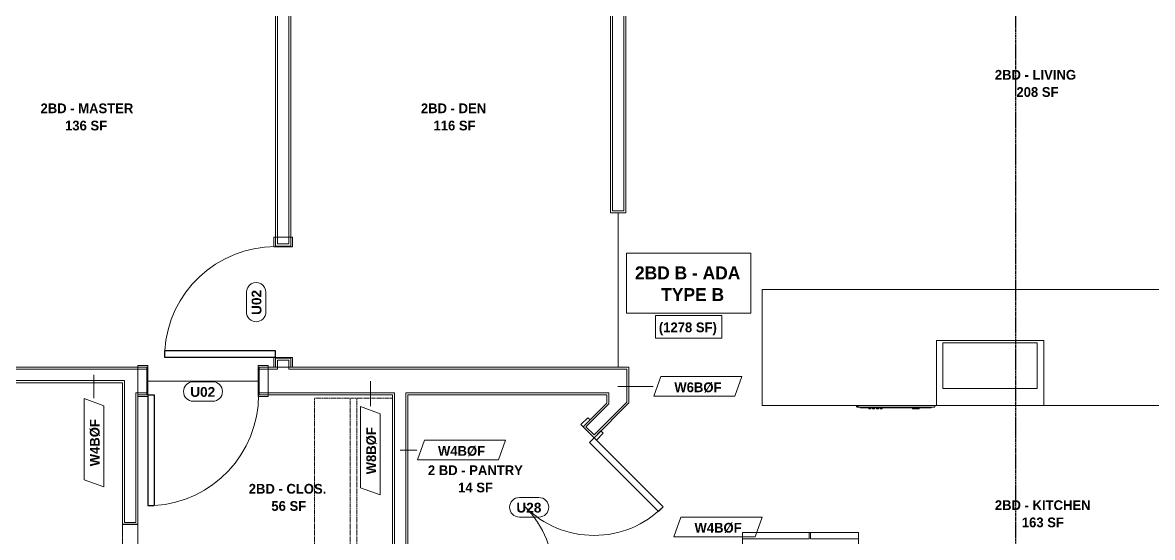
# Model space of a CAD drawing. Header units: inches. Extents: x -4058 to -1781, y 9814 to 12264.
# Drawn here: x -2478.7 to -2131.4, y 11888.8 to 12047 of the extents above; entities that cross this region are included whole.
import ezdxf

# ---------------------------------------------------------------- set-up
doc = ezdxf.new("R2010")
doc.units = ezdxf.units.IN
doc.header["$MEASUREMENT"] = 0
for name, pattern in [('Dash', [0.25, 0.125, -0.125]), ('Grid Line 1_2_', [0.875, 0.5, -0.125, 0.125, -0.125]), ('Overhead', [0.15625, 0.09375, -0.0625])]:
    doc.linetypes.add(name, pattern=pattern)
for name, color, linetype, lineweight in [('0-1', 7, 'Continuous', 5), ('A-AREA-IDEN', 2, 'Continuous', 9), ('A-DETL-GENF-3', 92, 'Overhead', 9), ('A-DETL-MEDM', 33, 'Continuous', 30), ('A-DOOR-3', 31, 'Continuous', 9), ('A-DOOR-4', 31, 'Continuous', 30), ('A-DOOR-IDEN', 31, 'Continuous', 9), ('A-FLOR-2', 192, 'Continuous', 9), ('A-WALL', 113, 'Continuous', 18), ('A-WALL-3', 113, 'Continuous', 9), ('A-WALL-IDEN', 211, 'Continuous', 9), ('I-WALL-2', 2, 'Continuous', 9), ('P-SANR-FIXT', 6, 'Continuous', 9), ('Q-CASE', 31, 'Continuous', 9), ('Q-CASE-HDLN', 31, 'Dash', 9), ('Q-SPCQ', 91, 'Continuous', 9), ('S-GRID-1', 1, 'Grid Line 1_2_', 30)]:
    doc.layers.add(name, color=color, linetype=linetype, lineweight=lineweight)
doc.styles.add('Arial_B', font='arialbd.ttf', dxfattribs={"height": 3})
doc.styles.add('Century Gothic_B', font='GOTHICB.TTF', dxfattribs={"height": 3})
doc.styles.add('Century Gothic_B_1', font='GOTHICB.TTF', dxfattribs={"height": 4})

# ---------------------------------------------------------------- blocks, each defined once
blk = doc.blocks.new('CTR - 1st Phase - Structure_rvt-1-UNIT PLANS - 2ND FLOOR')
at = {"layer": 'S-GRID-1'}
blk.add_line((-2173.32, 9814.03), (-2173.32, 12247.5), dxfattribs=at)
blk = doc.blocks.new('Door-Opening - CLEAR OPENING - 34_ x 80_-3928388-UNIT PLANS - 2ND FLOOR')
at = {"layer": 'A-DETL-GENF-3'}
for p, q in [((16.68, 2.37), (-17.32, 2.37)), ((-17.32, -2.38), (16.68, -2.38))]:
    blk.add_line(p, q, dxfattribs=at)
at = {"layer": 'A-DETL-MEDM'}
for p, q in [((-17.32, 2.37), (-17.32, -2.38)), ((16.68, -2.38), (16.68, 2.37))]:
    blk.add_line(p, q, dxfattribs=at)
blk = doc.blocks.new('OD_CW_Closet - OD_CW_Closet-3809433-UNIT PLANS - 2ND FLOOR')
at = {"layer": 'Q-CASE-HDLN'}
for p, q in [((0.74, -24), (0.74, 0)), ((0.74, 0), (67.55, 0)), ((67.55, 0), (67.55, -24)), ((0.74, -11), (67.55, -11)), ((0.74, -13), (67.55, -13)), ((67.55, -24), (0.74, -24))]:
    blk.add_line(p, q, dxfattribs=at)
blk = doc.blocks.new('SWING - SINGLE - FLUSH - SWING - FLUSH - 2-10 x 6-8 - PRIVACY-4346073-UNIT PLANS - 2ND FLOOR')
at = {"layer": 'A-DOOR-3'}
for p, q in [((-17, 4.75), (-20, 4.75)), ((-20, 4.75), (-20, -4.25)), ((-17, -4.25), (-17, 4.75)), ((20, 4.75), (17, 4.75)), ((17, 4.75), (17, -4.25)), ((20, -4.25), (20, 4.75)), ((-20, -4.25), (-17, -4.25)), ((-17, -4.25), (-20, -4.25)), ((-20, -4.25), (-20, -4.75)), ((-20, -4.75), (-17, -4.75)), ((-17, -4.75), (-17, -4.25)), ((17, -4.25), (20, -4.25)), ((20, -4.25), (17, -4.25)), ((17, -4.25), (17, -4.75)), ((17, -4.75), (20, -4.75)), ((20, -4.75), (20, -4.25))]:
    blk.add_line(p, q, dxfattribs=at)
blk.add_arc((17, 4.25), 34.07, 93.3657, 180, dxfattribs=at)
at = {"layer": 'A-DOOR-4'}
for p, q in [((15, 4.25), (15, 38.26)), ((17, 38.26), (15, 38.26)), ((17, 4.25), (17, 38.26)), ((17, 4.25), (15, 4.25))]:
    blk.add_line(p, q, dxfattribs=at)
blk = doc.blocks.new('SWING - SINGLE - FLUSH - SWING - FLUSH - 2-10 x 6-8 - PRIVACY-4346068-UNIT PLANS - 2ND FLOOR')
at = {"layer": 'A-DOOR-3'}
for p, q in [((-20, 2.37), (-20, 2.87)), ((-20, 2.87), (-17, 2.87)), ((-20, 2.37), (-17, 2.37)), ((-20, -2.88), (-20, 2.37)), ((-17, 2.37), (-20, 2.37)), ((-17, 2.87), (-17, 2.37)), ((-17, 2.37), (-17, -2.88)), ((17, 2.37), (17, 2.87)), ((17, 2.87), (20, 2.87)), ((17, 2.37), (20, 2.37)), ((17, -2.88), (17, 2.37)), ((20, 2.37), (17, 2.37)), ((20, 2.87), (20, 2.37)), ((20, 2.37), (20, -2.88)), ((-17, -2.88), (-20, -2.88)), ((20, -2.88), (17, -2.88))]:
    blk.add_line(p, q, dxfattribs=at)
blk.add_arc((17, -2.38), 34.07, 180, 266.6343, dxfattribs=at)
at = {"layer": 'A-DOOR-4'}
for p, q in [((15, -2.38), (15, -36.38)), ((17, -2.38), (15, -2.38)), ((17, -2.38), (17, -36.38)), ((17, -36.38), (15, -36.38))]:
    blk.add_line(p, q, dxfattribs=at)
blk = doc.blocks.new('SWING - DOUBLE - FLUSH - SWING - DOUBLE - 5-0 x 6-8 - DUMMY-3948979-UNIT PLANS - 2ND FLOOR')
at = {"layer": 'A-DOOR-3'}
for p, q in [((-33, 2.375), (-33, 3.375)), ((-33, 3.375), (-30, 3.375)), ((-30, 2.375), (-33, 2.375)), ((-30, 3.375), (-30, 2.375)), ((30, 2.375), (30, 3.375)), ((30, 3.375), (33, 3.375)), ((33, 2.375), (30, 2.375)), ((33, 3.375), (33, 2.375)), ((-33, -2.375), (-30, -2.375)), ((-33, -3.375), (-33, -2.375)), ((-30, -3.375), (-33, -3.375)), ((-30, -2.375), (-30, -3.375)), ((30, -2.375), (33, -2.375)), ((30, -3.375), (30, -2.375)), ((33, -3.375), (30, -3.375)), ((33, -2.375), (33, -3.375))]:
    blk.add_line(p, q, dxfattribs=at)
for centre, start, end in [((-30, -2.375), 270, 0), ((30, -2.375), 180, 270)]:
    blk.add_arc(centre, 30, start, end, dxfattribs=at)
at = {"layer": 'A-DOOR-4'}
for p, q in [((-28, -2.375), (-30, -2.375)), ((-30, -3.375), (-30, -32.375)), ((-28, -32.375), (-28, -2.375)), ((28, -2.375), (30, -2.375)), ((28, -32.375), (28, -2.375)), ((30, -3.375), (30, -32.375)), ((-30, -32.375), (-28, -32.375)), ((30, -32.375), (28, -32.375))]:
    blk.add_line(p, q, dxfattribs=at)
blk = doc.blocks.new('Refrigerator_-_Side-by-Side_6047 - 36_ X 30_-345559-UNIT PLANS - 2ND FLOOR')
at = {"layer": 'Q-SPCQ'}
for p, q in [((17.87, 14.42), (-17.88, 14.42)), ((-17.88, 14.42), (-17.88, -15.58)), ((17.87, -15.58), (17.87, 14.42)), ((-17.88, -13.58), (-3.13, -13.58)), ((-17.88, -13.58), (-17.88, -15.58)), ((-3.13, -15.58), (-3.13, -13.58)), ((-2.63, -13.58), (17.87, -13.58)), ((-2.63, -13.58), (-2.63, -15.58)), ((17.87, -15.58), (17.87, -13.58)), ((-17.88, -15.58), (17.87, -15.58)), ((-3.13, -15.58), (-17.88, -15.58)), ((17.87, -15.58), (-2.63, -15.58))]:
    blk.add_line(p, q, dxfattribs=at)
blk = doc.blocks.new('Stainless Steel Farmhous Kitchen Sink - Stainless Steel Farmhous Kitchen Sink-V46-UNIT PLANS - 2ND FLOOR')
at = {"layer": 'P-SANR-FIXT'}
for p, q in [((0, 22.2), (-33, 22.2)), ((-31, 3), (-31, 16.96)), ((-31, 16.96), (-2, 16.96)), ((-2, 16.96), (-2, 3)), ((-2, 3), (-31, 3))]:
    blk.add_line(p, q, dxfattribs=at)
blk = doc.blocks.new('Casework 21 - Casework 7-4344559-UNIT PLANS - 2ND FLOOR')
at = {"layer": 'Q-CASE'}
for p, q in [((-2113.8, 11965.05), (-2251.33, 11965.05)), ((-2251.33, 11965.05), (-2251.33, 11929.36)), ((-2113.8, 11929.36), (-2113.8, 11965.05)), ((-2197.8, 11929.36), (-2197.8, 11949.33)), ((-2197.8, 11949.33), (-2164.8, 11949.33)), ((-2164.8, 11949.33), (-2164.8, 11929.36)), ((-2251.33, 11929.36), (-2197.8, 11929.36)), ((-2164.8, 11929.36), (-2113.8, 11929.36)), ((-2191.3, 11883.49), (-2221.3, 11883.49)), ((-2221.3, 11883.49), (-2221.3, 11858.49)), ((-2191.3, 11882.49), (-2191.3, 11883.49)), ((-2076.8, 11883.49), (-2161.3, 11883.49)), ((-2161.3, 11883.49), (-2161.3, 11882.49)), ((-2221.3, 11858.49), (-2191.3, 11858.49)), ((-2161.3, 11858.49), (-2076.8, 11858.49))]:
    blk.add_line(p, q, dxfattribs=at)
blk = doc.blocks.new('Wall Tag - Arch Wall-3956453-UNIT PLANS - 2ND FLOOR')
at = {"layer": 'A-WALL-IDEN'}
for p, q in [((-0.356, 0.094), (-0.424, -0.094)), ((0.424, 0.094), (-0.356, 0.094)), ((0.356, -0.094), (0.424, 0.094)), ((-0.424, -0.094), (0.356, -0.094))]:
    blk.add_line(p, q, dxfattribs=at)
blk = doc.blocks.new('Door Tag - Type Mark-2601225-UNIT PLANS - 2ND FLOOR')
at = {"layer": 'A-DOOR-IDEN'}
for p, q in [((0.09375, 0.09375), (-0.09375, 0.09375)), ((-0.09375, -0.09375), (0.09375, -0.09375))]:
    blk.add_line(p, q, dxfattribs=at)
for centre, start, end in [((-0.09375, 0), 90, 270), ((0.09375, 0), 270, 90)]:
    blk.add_arc(centre, 0.09375, start, end, dxfattribs=at)

msp = doc.modelspace()

# ---------------------------------------------------------------- linework, layer by layer
at = {"layer": 'A-AREA-IDEN', "flags": 128}
for points in [[(-2293.01, 11976.17), (-2254.88, 11976.17), (-2254.88, 11957.72), (-2293.01, 11957.72)], [(-2284.11, 11957.04), (-2263.78, 11957.04), (-2263.78, 11950.04), (-2284.11, 11950.04)]]:
    msp.add_lwpolyline(points, close=True, dxfattribs=at)
at = {"layer": 'A-DOOR-IDEN'}
msp.add_line((-2423.25, 11936.86), (-2423.25, 11936.64), dxfattribs=at)
at = {"layer": 'A-FLOR-2'}
for p, q in [((-2295.62, 11941.11), (-2295.62, 11988.52)), ((-2406.25, 11936.86), (-2440.25, 11936.86))]:
    msp.add_line(p, q, dxfattribs=at)
at = {"layer": 'A-WALL'}
for p, q in [((-2400.37, 12109.71), (-2400.37, 11978.99)), ((-2396.87, 11978.99), (-2396.87, 12109.71)), ((-2297.37, 12109.09), (-2297.37, 11989.15)), ((-2293.87, 12109.09), (-2293.87, 11989.15)), ((-2297.37, 11989.15), (-2293.87, 11989.15)), ((-2400.37, 11978.99), (-2396.87, 11978.99)), ((-2400.37, 11943.24), (-2400.37, 11940.49)), ((-2396.87, 11943.24), (-2400.37, 11943.24)), ((-2396.87, 11940.49), (-2396.87, 11943.24)), ((-2440.5, 11940.49), (-2518.37, 11940.49)), ((-2400.37, 11940.49), (-2406, 11940.49)), ((-2360.87, 11940.49), (-2396.87, 11940.49)), ((-2292.95, 11940.49), (-2360.87, 11940.49)), ((-2292.95, 11940.49), (-2292.95, 11930.39)), ((-2447.37, 11936.99), (-2518.37, 11936.99)), ((-2447.37, 11936.99), (-2447.37, 11893.36)), ((-2443.87, 11893.36), (-2443.87, 11933.24)), ((-2440.5, 11933.24), (-2443.87, 11933.24)), ((-2364.37, 11933.24), (-2406, 11933.24)), ((-2364.37, 11863.92), (-2364.37, 11933.24)), ((-2360.87, 11867.42), (-2360.87, 11933.24)), ((-2298.45, 11933.24), (-2360.87, 11933.24)), ((-2298.45, 11933.24), (-2298.45, 11929.84)), ((-2298.45, 11929.84), (-2305.51, 11922.78)), ((-2292.95, 11930.39), (-2303.03, 11920.31)), ((-2305.51, 11922.78), (-2303.03, 11920.31)), ((-2447.37, 11893.36), (-2443.87, 11893.36))]:
    msp.add_line(p, q, dxfattribs=at)
at = {"layer": 'A-WALL-3'}
for p, q in [((-2401, 12109.71), (-2401, 11978.36)), ((-2396.25, 11978.36), (-2396.25, 12109.71)), ((-2298, 12109.71), (-2298, 11988.52)), ((-2293.25, 11988.52), (-2293.25, 12109.71)), ((-2298, 11988.52), (-2293.25, 11988.52)), ((-2401, 11978.36), (-2396.25, 11978.36)), ((-2396.25, 11943.86), (-2401, 11943.86)), ((-2401, 11943.86), (-2401, 11941.11)), ((-2396.25, 11941.11), (-2396.25, 11943.86)), ((-2443.25, 11941.11), (-2518.37, 11941.11)), ((-2360.25, 11941.11), (-2365, 11941.11)), ((-2292.32, 11941.11), (-2299.07, 11941.11)), ((-2292.32, 11930.13), (-2292.32, 11941.11)), ((-2517.37, 11936.36), (-2448, 11936.36)), ((-2448, 11936.36), (-2448, 11892.74)), ((-2443.25, 11892.74), (-2443.25, 11932.61)), ((-2365, 11932.61), (-2365, 11864.17)), ((-2360.25, 11868.92), (-2360.25, 11932.61)), ((-2299.07, 11932.61), (-2299.07, 11930.1)), ((-2299.07, 11930.1), (-2306.39, 11922.78)), ((-2303.03, 11919.42), (-2292.32, 11930.13)), ((-2306.39, 11922.78), (-2303.03, 11919.42))]:
    msp.add_line(p, q, dxfattribs=at)
at = {"layer": 'A-WALL-IDEN'}
for p, q in [((-2456.78, 11938.74), (-2456.78, 11931.63)), ((-2371.8, 11936.86), (-2371.8, 11929.16)), ((-2295.7, 11935.21), (-2284.86, 11935.21)), ((-2362.62, 11915.66), (-2357.53, 11915.66))]:
    msp.add_line(p, q, dxfattribs=at)
at = {"layer": 'I-WALL-2'}
for p, q in [((-2440.5, 11941.11), (-2443.25, 11941.11)), ((-2440.5, 11932.61), (-2440.5, 11941.11)), ((-2401, 11941.11), (-2406, 11941.11)), ((-2406, 11941.11), (-2406, 11932.61)), ((-2365, 11941.11), (-2396.25, 11941.11)), ((-2299.07, 11941.11), (-2360.25, 11941.11)), ((-2443.25, 11932.61), (-2440.5, 11932.61)), ((-2406, 11932.61), (-2365, 11932.61)), ((-2360.25, 11932.61), (-2299.07, 11932.61))]:
    msp.add_line(p, q, dxfattribs=at)
at = {"layer": 'Q-SPCQ'}
for p, q in [((-2222.3, 11929.36), (-2222.3, 11929.06)), ((-2222.1, 11928.86), (-2221.23, 11928.86)), ((-2221.23, 11928.86), (-2198.5, 11928.86)), ((-2221.21, 11928.61), (-2221.21, 11928.86)), ((-2199.39, 11928.61), (-2221.21, 11928.61)), ((-2218.58, 11928.61), (-2218.58, 11928.36)), ((-2217.99, 11928.36), (-2218.58, 11928.36)), ((-2217.99, 11928.36), (-2217.99, 11928.61)), ((-2217.4, 11928.61), (-2217.4, 11928.36)), ((-2216.81, 11928.36), (-2217.4, 11928.36)), ((-2216.81, 11928.36), (-2216.81, 11928.61)), ((-2216.22, 11928.61), (-2216.22, 11928.36)), ((-2215.63, 11928.36), (-2216.22, 11928.36)), ((-2215.63, 11928.36), (-2215.63, 11928.61)), ((-2215.04, 11928.61), (-2215.04, 11928.36)), ((-2214.45, 11928.36), (-2215.04, 11928.36)), ((-2214.45, 11928.36), (-2214.45, 11928.61)), ((-2205.09, 11928.61), (-2205.09, 11928.36)), ((-2204.11, 11928.36), (-2205.09, 11928.36)), ((-2203.12, 11928.36), (-2204.11, 11928.36)), ((-2203.12, 11928.36), (-2203.12, 11928.61)), ((-2199.39, 11928.61), (-2199.39, 11928.86)), ((-2198.3, 11929.06), (-2198.3, 11929.36))]:
    msp.add_line(p, q, dxfattribs=at)
for centre, radius, start, end in [((-2222.1, 11929.06), 0.197, 180, 270), ((-2221.23, 11929.94), 1.07, 212.4275, 270), ((-2198.5, 11929.06), 0.197, 270, 0), ((-2198.5, 11929.06), 0.197, 285, 345)]:
    msp.add_arc(centre, radius, start, end, dxfattribs=at)

# ---------------------------------------------------------------- block references
at = {"layer": '0-1'}
msp.add_blockref('CTR - 1st Phase - Structure_rvt-1-UNIT PLANS - 2ND FLOOR', (0, 0), dxfattribs=at)
at = {"layer": 'A-DOOR-3'}
for name, p, rotation in [('SWING - SINGLE - FLUSH - SWING - FLUSH - 2-10 x 6-8 - PRIVACY-4346068-UNIT PLANS - 2ND FLOOR', (-2398.62, 11961.11), 269.9999999999487), ('SWING - SINGLE - FLUSH - SWING - FLUSH - 2-10 x 6-8 - PRIVACY-4346073-UNIT PLANS - 2ND FLOOR', (-2423.25, 11936.86), 180), ('SWING - DOUBLE - FLUSH - SWING - DOUBLE - 5-0 x 6-8 - DUMMY-3948979-UNIT PLANS - 2ND FLOOR', (-2325.92, 11899.89), 45.00000000009266), ('Door-Opening - CLEAR OPENING - 34_ x 80_-3928388-UNIT PLANS - 2ND FLOOR', (-2445.62, 11875.42), 270.0000000000279)]:
    msp.add_blockref(name, p, dxfattribs=dict(at, rotation=rotation))
at = {"layer": 'A-DOOR-IDEN', "xscale": 31.99999999999999, "yscale": 31.99999999999999, "zscale": 31.99999999999999, "rotation": 89.99999999999955}
msp.add_blockref('Door Tag - Type Mark-2601225-UNIT PLANS - 2ND FLOOR', (-2406.92, 11961.11), dxfattribs=at)
at = {"layer": 'A-DOOR-IDEN', "xscale": 31.99999999999999, "yscale": 31.99999999999999, "zscale": 31.99999999999999}
for p in [(-2423.25, 11933.64), (-2322.98, 11898.08)]:
    msp.add_blockref('Door Tag - Type Mark-2601225-UNIT PLANS - 2ND FLOOR', p, dxfattribs=at)
at = {"layer": 'A-WALL-IDEN', "xscale": 31.99999999999999, "yscale": 31.99999999999999, "zscale": 31.99999999999999}
for p in [(-2271.12, 11935.21), (-2343.79, 11915.66), (-2264.92, 11892.03)]:
    msp.add_blockref('Wall Tag - Arch Wall-3956453-UNIT PLANS - 2ND FLOOR', p, dxfattribs=at)
at = {"layer": 'A-WALL-IDEN', "xscale": 31.99999999999999, "yscale": 31.99999999999999, "zscale": 31.99999999999999, "rotation": 89.99999999999955}
for p in [(-2456.78, 11917.9), (-2371.8, 11915.43)]:
    msp.add_blockref('Wall Tag - Arch Wall-3956453-UNIT PLANS - 2ND FLOOR', p, dxfattribs=at)
at = {"layer": 'P-SANR-FIXT', "rotation": 180}
msp.add_blockref('Stainless Steel Farmhous Kitchen Sink - Stainless Steel Farmhous Kitchen Sink-V46-UNIT PLANS - 2ND FLOOR', (-2197.8, 11951.58), dxfattribs=at)
at = {"layer": 'Q-CASE'}
msp.add_blockref('Casework 21 - Casework 7-4344559-UNIT PLANS - 2ND FLOOR', (0, 0), dxfattribs=at)
at = {"layer": 'Q-CASE', "rotation": 90.0000000000329}
msp.add_blockref('OD_CW_Closet - OD_CW_Closet-3809433-UNIT PLANS - 2ND FLOOR', (-2389, 11864.07), dxfattribs=at)
at = {"layer": 'Q-SPCQ', "rotation": 180}
msp.add_blockref('Refrigerator_-_Side-by-Side_6047 - 36_ X 30_-345559-UNIT PLANS - 2ND FLOOR', (-2239.57, 11874.79), dxfattribs=at)

# ---------------------------------------------------------------- texts
at = {"layer": 'A-AREA-IDEN', "attachment_point": 1}
for s, insert, char_height, width, style in [('2BD - LIVING', (-2179.81, 12032.48), 3, 31.411, 'Century Gothic_B'), ('208 SF', (-2173.18, 12027.19), 3, 15.352, 'Century Gothic_B'), ('2BD - MASTER', (-2473.21, 12022.18), 3, 33.633, 'Century Gothic_B'), ('2BD - DEN', (-2356.26, 12022.18), 3, 24.745, 'Century Gothic_B'), ('136 SF', (-2465.66, 12016.89), 3, 15.352, 'Century Gothic_B'), ('116 SF', (-2352.39, 12016.89), 3, 15.352, 'Century Gothic_B'), ('2BD B - ADA', (-2290.45, 11972.11), 4, 39.895, 'Century Gothic_B_1'), ('TYPE B', (-2282.37, 11965.44), 4, 20.301, 'Century Gothic_B_1'), ('(1278 SF)', (-2283.11, 11954.87), 3, 22.119, 'Century Gothic_B'), ('2 BD - PANTRY', (-2354.11, 11910.95), 3, 34.946, 'Century Gothic_B'), ('2BD - CLOS.', (-2409.19, 11905.26), 3, 29.29, 'Century Gothic_B'), ('14 SF', (-2344.82, 11905.65), 3, 12.423, 'Century Gothic_B'), ('56 SF', (-2402.23, 11899.97), 3, 12.423, 'Century Gothic_B'), ('2BD - KITCHEN', (-2179.81, 11900.23), 3, 35.451, 'Century Gothic_B'), ('163 SF', (-2171.51, 11894.93), 3, 15.352, 'Century Gothic_B')]:
    msp.add_mtext(s, dxfattribs=dict(at, insert=insert, char_height=char_height, width=width, style=style))
at = {"layer": 'A-DOOR-IDEN', "insert": (-2408.3, 11957.18), "char_height": 3, "width": 9.393, "attachment_point": 1, "rotation": 90, "style": 'Arial_B'}
msp.add_mtext('U02', dxfattribs=at)
at = {"layer": 'A-DOOR-IDEN', "char_height": 3, "width": 9.393, "attachment_point": 1, "style": 'Arial_B'}
for s, insert in [('U02', (-2427.18, 11935.02)), ('U28', (-2326.91, 11899.46))]:
    msp.add_mtext(s, dxfattribs=dict(at, insert=insert))
at = {"layer": 'A-WALL-IDEN', "char_height": 3, "width": 17.372, "attachment_point": 1, "style": 'Century Gothic_B'}
for s, insert in [('W6BØF', (-2278.34, 11936.45)), ('W4BØF', (-2351.01, 11916.9)), ('W4BØF', (-2272.14, 11893.28))]:
    msp.add_mtext(s, dxfattribs=dict(at, insert=insert))
at = {"layer": 'A-WALL-IDEN', "char_height": 3, "width": 17.372, "attachment_point": 1, "rotation": 90, "style": 'Century Gothic_B'}
for s, insert in [('W4BØF', (-2458.03, 11910.68)), ('W8BØF', (-2373.05, 11908.21))]:
    msp.add_mtext(s, dxfattribs=dict(at, insert=insert))

doc.saveas('drawing.dxf')
